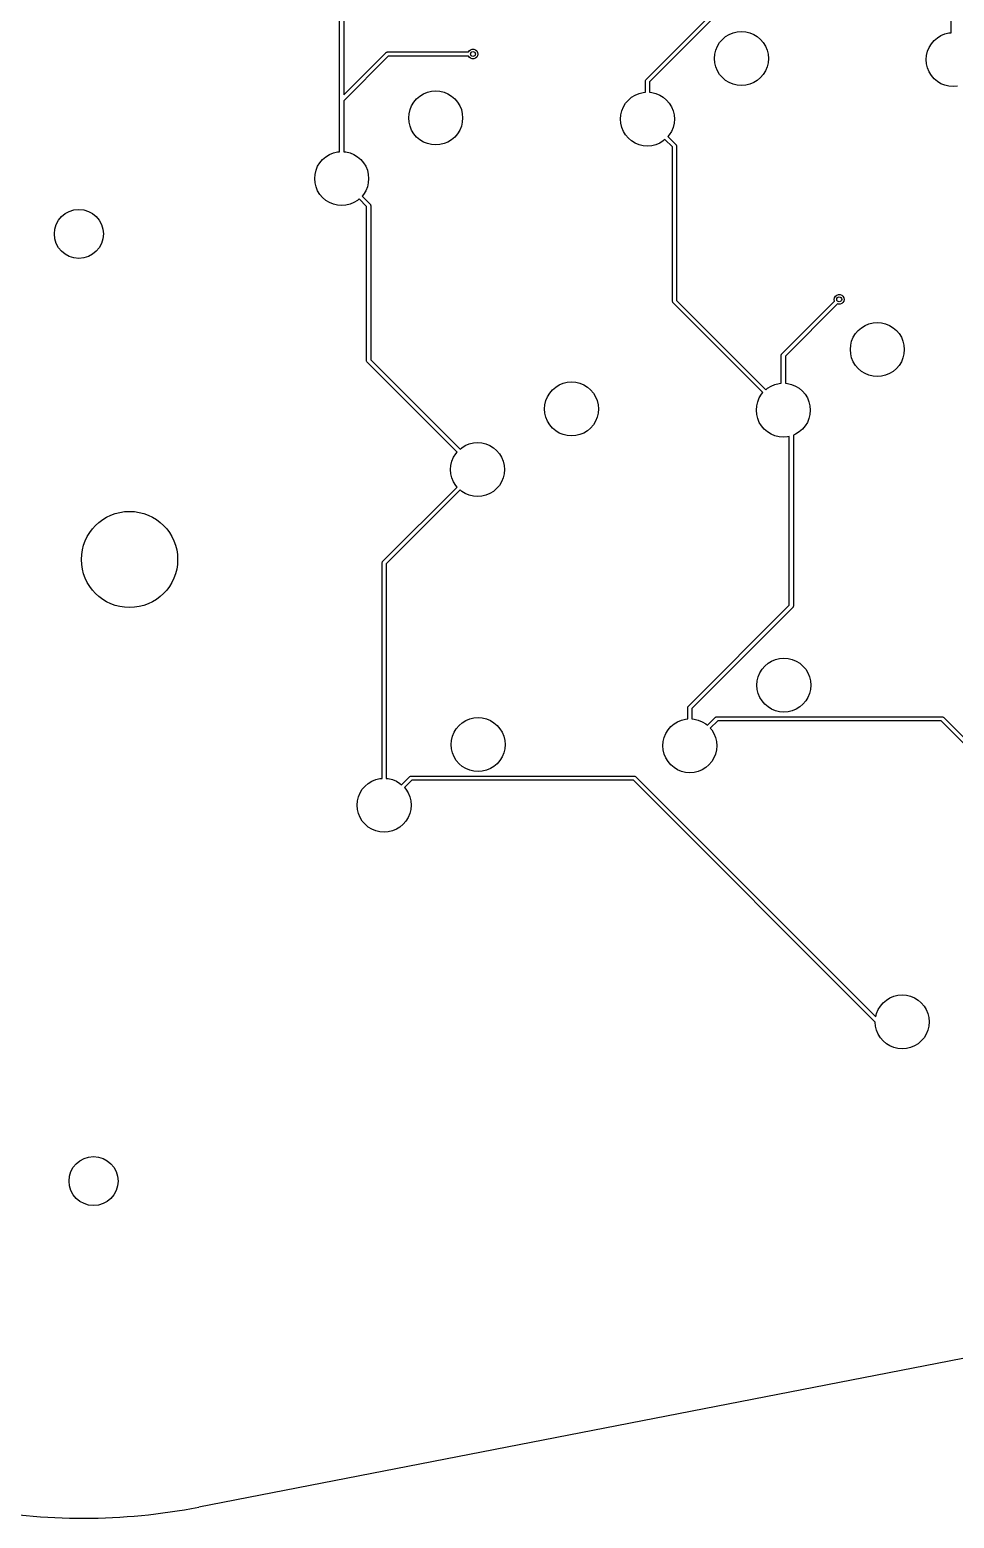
# Model space of a CAD drawing. Extents: x 101 to 518, y -308 to -134.
# Drawn here: x 255.1 to 311.6, y -308 to -217 of the extents above; entities that cross this region are included whole.
import ezdxf

# ---------------------------------------------------------------- set-up
doc = ezdxf.new("R2010")
doc.units = 0
doc.layers.add('BLACK', color=7, linetype='CONTINUOUS')

msp = doc.modelspace()

# ---------------------------------------------------------------- linework, layer by layer
at = {"layer": 'BLACK', "linetype": 'CONTINUOUS'}
for p, q in [((311.456467, -217.199589), (311.456467, -204.037385)), ((274.056471, -221.296311), (274.056471, -211.513091)), ((274.306471, -211.564867), (274.306471, -220.994535)), ((292.793081, -220.052823), (298.959544, -213.88636)), ((299.172932, -214.026524), (293.006469, -220.192987)), ((297.46342, -217.602967), (297.6603, -217.434815)), ((297.6603, -217.434815), (297.881062, -217.299532)), ((297.881062, -217.299532), (298.120268, -217.20045)), ((298.120268, -217.20045), (298.372029, -217.140007)), ((298.372029, -217.140007), (298.630146, -217.119693)), ((298.630146, -217.119693), (298.888263, -217.140007)), ((298.888263, -217.140007), (299.140024, -217.20045)), ((299.140024, -217.20045), (299.37923, -217.299532)), ((299.37923, -217.299532), (299.599992, -217.434815)), ((299.599992, -217.434815), (299.796872, -217.602967)), ((310.611621, -217.504874), (310.832383, -217.369591)), ((310.832383, -217.369591), (311.071589, -217.270509)), ((311.071589, -217.270509), (311.32335, -217.210066)), ((311.32335, -217.210066), (311.456467, -217.199589)), ((276.912025, -218.392377), (276.943886, -218.379179)), ((276.943886, -218.379179), (276.957084, -218.373713)), ((276.957084, -218.373713), (276.957085, -218.373713)), ((276.957085, -218.373713), (276.981471, -218.371311)), ((276.981471, -218.371311), (281.940761, -218.371311)), ((281.940761, -218.371311), (281.979927, -218.303475)), ((281.979927, -218.303475), (282.05974, -218.236503)), ((282.05974, -218.236503), (282.157646, -218.200869)), ((282.157646, -218.200869), (282.261834, -218.200869)), ((282.261834, -218.200869), (282.35974, -218.236503)), ((282.35974, -218.236503), (282.439553, -218.303475)), ((282.439553, -218.303475), (282.491648, -218.393705)), ((297.00046, -218.511576), (297.060903, -218.259815)), ((297.060903, -218.259815), (297.159985, -218.020609)), ((297.159985, -218.020609), (297.295268, -217.799847)), ((297.295268, -217.799847), (297.46342, -217.602967)), ((299.796872, -217.602967), (299.965024, -217.799847)), ((299.965024, -217.799847), (300.100307, -218.020609)), ((300.100307, -218.020609), (300.199389, -218.259815)), ((300.199389, -218.259815), (300.259832, -218.511576)), ((309.951781, -218.581635), (310.012224, -218.329874)), ((310.012224, -218.329874), (310.111306, -218.090668)), ((310.111306, -218.090668), (310.246589, -217.869906)), ((310.246589, -217.869906), (310.414741, -217.673026)), ((310.414741, -217.673026), (310.611621, -217.504874)), ((274.306471, -220.994535), (276.893083, -218.407923)), ((277.033247, -218.621311), (274.306471, -221.348087)), ((276.893083, -218.407923), (276.912019, -218.392382)), ((276.912019, -218.392382), (276.912025, -218.392377)), ((281.940761, -218.621311), (277.033247, -218.621311)), ((281.979927, -218.689147), (281.940761, -218.621311)), ((282.05974, -218.756119), (281.979927, -218.689147)), ((282.157646, -218.791753), (282.05974, -218.756119)), ((282.261834, -218.791753), (282.157646, -218.791753)), ((282.35974, -218.756119), (282.261834, -218.791753)), ((282.439553, -218.689147), (282.35974, -218.756119)), ((282.491648, -218.598917), (282.439553, -218.689147)), ((282.491648, -218.393705), (282.50974, -218.496311)), ((282.50974, -218.496311), (282.491648, -218.598917)), ((296.980146, -218.769693), (297.00046, -218.511576)), ((297.00046, -219.02781), (296.980146, -218.769693)), ((297.060903, -219.279571), (297.00046, -219.02781)), ((297.159985, -219.518777), (297.060903, -219.279571)), ((300.199389, -219.279571), (300.100307, -219.518777)), ((300.259832, -219.02781), (300.199389, -219.279571)), ((300.259832, -218.511576), (300.280146, -218.769693)), ((300.280146, -218.769693), (300.259832, -219.02781)), ((309.931467, -218.839752), (309.951781, -218.581635)), ((309.951781, -219.097869), (309.931467, -218.839752)), ((310.012224, -219.34963), (309.951781, -219.097869)), ((292.756469, -220.141211), (292.758871, -220.116825)), ((292.756469, -220.8345), (292.756469, -220.141211)), ((292.758871, -220.116825), (292.777535, -220.071765)), ((292.777535, -220.071765), (292.77754, -220.071759)), ((292.77754, -220.071759), (292.793081, -220.052823)), ((293.006469, -220.192987), (293.006469, -220.8345)), ((297.295268, -219.739539), (297.159985, -219.518777)), ((297.46342, -219.936419), (297.295268, -219.739539)), ((297.6603, -220.104571), (297.46342, -219.936419)), ((297.881062, -220.239854), (297.6603, -220.104571)), ((299.599992, -220.104571), (299.37923, -220.239854)), ((299.796872, -219.936419), (299.599992, -220.104571)), ((299.965024, -219.739539), (299.796872, -219.936419)), ((300.100307, -219.518777), (299.965024, -219.739539)), ((310.111306, -219.588836), (310.012224, -219.34963)), ((310.246589, -219.809598), (310.111306, -219.588836)), ((310.414741, -220.006478), (310.246589, -219.809598)), ((310.611621, -220.17463), (310.414741, -220.006478)), ((310.832383, -220.309913), (310.611621, -220.17463)), ((278.763422, -221.237879), (278.960302, -221.069727)), ((278.960302, -221.069727), (279.181064, -220.934444)), ((279.181064, -220.934444), (279.42027, -220.835362)), ((279.42027, -220.835362), (279.672031, -220.774919)), ((279.672031, -220.774919), (279.930148, -220.754605)), ((279.930148, -220.754605), (280.188265, -220.774919)), ((280.188265, -220.774919), (280.440026, -220.835362)), ((280.440026, -220.835362), (280.679232, -220.934444)), ((280.679232, -220.934444), (280.899994, -221.069727)), ((280.899994, -221.069727), (281.096874, -221.237879)), ((291.911623, -221.139785), (292.132385, -221.004502)), ((292.132385, -221.004502), (292.371591, -220.90542)), ((292.371591, -220.90542), (292.623352, -220.844977)), ((292.623352, -220.844977), (292.756469, -220.8345)), ((293.006469, -220.8345), (293.139586, -220.844977)), ((293.139586, -220.844977), (293.391347, -220.90542)), ((293.391347, -220.90542), (293.630553, -221.004502)), ((293.630553, -221.004502), (293.851315, -221.139785)), ((298.120268, -220.338936), (297.881062, -220.239854)), ((298.372029, -220.399379), (298.120268, -220.338936)), ((298.630146, -220.419693), (298.372029, -220.399379)), ((298.888263, -220.399379), (298.630146, -220.419693)), ((299.140024, -220.338936), (298.888263, -220.399379)), ((299.37923, -220.239854), (299.140024, -220.338936)), ((311.071589, -220.408995), (310.832383, -220.309913)), ((311.32335, -220.469438), (311.071589, -220.408995)), ((311.581467, -220.489752), (311.32335, -220.469438)), ((311.839584, -220.469438), (311.581467, -220.489752)), ((274.056471, -224.469412), (274.056471, -221.296311)), ((274.306471, -221.348087), (274.306471, -224.469412)), ((278.300462, -222.146488), (278.360905, -221.894727)), ((278.360905, -221.894727), (278.459987, -221.655521)), ((278.459987, -221.655521), (278.59527, -221.434759)), ((278.59527, -221.434759), (278.763422, -221.237879)), ((281.096874, -221.237879), (281.265026, -221.434759)), ((281.265026, -221.434759), (281.400309, -221.655521)), ((281.400309, -221.655521), (281.499391, -221.894727)), ((281.499391, -221.894727), (281.559834, -222.146488)), ((291.251783, -222.216546), (291.312226, -221.964785)), ((291.312226, -221.964785), (291.411308, -221.725579)), ((291.411308, -221.725579), (291.546591, -221.504817)), ((291.546591, -221.504817), (291.714743, -221.307937)), ((291.714743, -221.307937), (291.911623, -221.139785)), ((293.851315, -221.139785), (294.048195, -221.307937)), ((294.048195, -221.307937), (294.216347, -221.504817)), ((294.216347, -221.504817), (294.35163, -221.725579)), ((294.35163, -221.725579), (294.450712, -221.964785)), ((294.450712, -221.964785), (294.511155, -222.216546)), ((278.280148, -222.404605), (278.300462, -222.146488)), ((278.300462, -222.662722), (278.280148, -222.404605)), ((278.360905, -222.914483), (278.300462, -222.662722)), ((278.459987, -223.153689), (278.360905, -222.914483)), ((281.499391, -222.914483), (281.400309, -223.153689)), ((281.559834, -222.662722), (281.499391, -222.914483)), ((281.559834, -222.146488), (281.580148, -222.404605)), ((281.580148, -222.404605), (281.559834, -222.662722)), ((291.231469, -222.474663), (291.251783, -222.216546)), ((291.251783, -222.73278), (291.231469, -222.474663)), ((291.312226, -222.984541), (291.251783, -222.73278)), ((294.511155, -222.73278), (294.450712, -222.984541)), ((294.511155, -222.216546), (294.531469, -222.474663)), ((294.531469, -222.474663), (294.511155, -222.73278)), ((278.59527, -223.374451), (278.459987, -223.153689)), ((278.763422, -223.571331), (278.59527, -223.374451)), ((278.960302, -223.739483), (278.763422, -223.571331)), ((279.181064, -223.874766), (278.960302, -223.739483)), ((280.899994, -223.739483), (280.679232, -223.874766)), ((281.096874, -223.571331), (280.899994, -223.739483)), ((281.265026, -223.374451), (281.096874, -223.571331)), ((281.400309, -223.153689), (281.265026, -223.374451)), ((291.411308, -223.223747), (291.312226, -222.984541)), ((291.546591, -223.444509), (291.411308, -223.223747)), ((291.714743, -223.641389), (291.546591, -223.444509)), ((291.911623, -223.809541), (291.714743, -223.641389)), ((292.132385, -223.944824), (291.911623, -223.809541)), ((293.851315, -223.809541), (293.630553, -223.944824)), ((293.95285, -223.722821), (293.851315, -223.809541)), ((294.406469, -224.176439), (293.95285, -223.722821)), ((294.216347, -223.444509), (294.129627, -223.546044)), ((294.129627, -223.546044), (294.619857, -224.036274)), ((294.35163, -223.223747), (294.216347, -223.444509)), ((294.450712, -222.984541), (294.35163, -223.223747)), ((273.211625, -224.774697), (273.432387, -224.639414)), ((273.432387, -224.639414), (273.671593, -224.540332)), ((273.671593, -224.540332), (273.923354, -224.479889)), ((273.923354, -224.479889), (274.056471, -224.469412)), ((274.306471, -224.469412), (274.439588, -224.479889)), ((274.439588, -224.479889), (274.691349, -224.540332)), ((274.691349, -224.540332), (274.930555, -224.639414)), ((274.930555, -224.639414), (275.151317, -224.774697)), ((279.42027, -223.973848), (279.181064, -223.874766)), ((279.672031, -224.034291), (279.42027, -223.973848)), ((279.930148, -224.054605), (279.672031, -224.034291)), ((280.188265, -224.034291), (279.930148, -224.054605)), ((280.440026, -223.973848), (280.188265, -224.034291)), ((280.679232, -223.874766), (280.440026, -223.973848)), ((292.371591, -224.043906), (292.132385, -223.944824)), ((292.623352, -224.104349), (292.371591, -224.043906)), ((292.881469, -224.124663), (292.623352, -224.104349)), ((293.139586, -224.104349), (292.881469, -224.124663)), ((293.391347, -224.043906), (293.139586, -224.104349)), ((293.630553, -223.944824), (293.391347, -224.043906)), ((294.406469, -233.606022), (294.406469, -224.176439)), ((294.619857, -224.036274), (294.635402, -224.055216)), ((294.635402, -224.055216), (294.635403, -224.055217)), ((294.635403, -224.055217), (294.644131, -224.076288)), ((294.644131, -224.076288), (294.652424, -224.096311)), ((294.652424, -224.096311), (294.654067, -224.100277)), ((294.654067, -224.100277), (294.656469, -224.124663)), ((294.656469, -224.124663), (294.656469, -233.554245)), ((272.551785, -225.851458), (272.612228, -225.599697)), ((272.612228, -225.599697), (272.71131, -225.360491)), ((272.71131, -225.360491), (272.846593, -225.139729)), ((272.846593, -225.139729), (273.014745, -224.942849)), ((273.014745, -224.942849), (273.211625, -224.774697)), ((275.151317, -224.774697), (275.348197, -224.942849)), ((275.348197, -224.942849), (275.516349, -225.139729)), ((275.516349, -225.139729), (275.651632, -225.360491)), ((275.651632, -225.360491), (275.750714, -225.599697)), ((275.750714, -225.599697), (275.811157, -225.851458)), ((272.531471, -226.109575), (272.551785, -225.851458)), ((272.551785, -226.367692), (272.531471, -226.109575)), ((272.612228, -226.619453), (272.551785, -226.367692)), ((275.811157, -226.367692), (275.750714, -226.619453)), ((275.811157, -225.851458), (275.831471, -226.109575)), ((275.831471, -226.109575), (275.811157, -226.367692)), ((272.71131, -226.858659), (272.612228, -226.619453)), ((272.846593, -227.079421), (272.71131, -226.858659)), ((273.014745, -227.276301), (272.846593, -227.079421)), ((273.211625, -227.444453), (273.014745, -227.276301)), ((273.432387, -227.579736), (273.211625, -227.444453)), ((275.151317, -227.444453), (274.930555, -227.579736)), ((275.252852, -227.357733), (275.151317, -227.444453)), ((275.706471, -227.811351), (275.252852, -227.357733)), ((275.516349, -227.079421), (275.429629, -227.180956)), ((275.429629, -227.180956), (275.919859, -227.671186)), ((275.651632, -226.858659), (275.516349, -227.079421)), ((275.750714, -226.619453), (275.651632, -226.858659)), ((273.671593, -227.678818), (273.432387, -227.579736)), ((273.923354, -227.739261), (273.671593, -227.678818)), ((274.181471, -227.759575), (273.923354, -227.739261)), ((274.439588, -227.739261), (274.181471, -227.759575)), ((274.691349, -227.678818), (274.439588, -227.739261)), ((274.930555, -227.579736), (274.691349, -227.678818)), ((275.706471, -237.240934), (275.706471, -227.811351)), ((275.919859, -227.671186), (275.935404, -227.690128)), ((275.935404, -227.690128), (275.935405, -227.690129)), ((275.935405, -227.690129), (275.940207, -227.701723)), ((275.940207, -227.701723), (275.952546, -227.731513)), ((275.952546, -227.731513), (275.954069, -227.735189)), ((275.954069, -227.735189), (275.956471, -227.759575)), ((275.956471, -227.759575), (275.956471, -237.189157)), ((294.408871, -233.630408), (294.406469, -233.606022)), ((294.427535, -233.675468), (294.408871, -233.630408)), ((294.42754, -233.675473), (294.427535, -233.675468)), ((294.443081, -233.69441), (294.42754, -233.675473)), ((299.943221, -239.194551), (294.443081, -233.69441)), ((294.656469, -233.554245), (300.119998, -239.017774)), ((301.102992, -236.826283), (304.328756, -233.600518)), ((304.508838, -233.773988), (301.31638, -236.966447)), ((304.30974, -233.496311), (304.327832, -233.393705)), ((304.327832, -233.598917), (304.30974, -233.496311)), ((304.327832, -233.393705), (304.379927, -233.303475)), ((304.328756, -233.600518), (304.327832, -233.598917)), ((304.379927, -233.303475), (304.45974, -233.236503)), ((304.45974, -233.236503), (304.557646, -233.200869)), ((304.557646, -233.791753), (304.508838, -233.773988)), ((304.557646, -233.200869), (304.661834, -233.200869)), ((304.661834, -233.791753), (304.557646, -233.791753)), ((304.661834, -233.200869), (304.75974, -233.236503)), ((304.75974, -233.756119), (304.661834, -233.791753)), ((304.75974, -233.236503), (304.839553, -233.303475)), ((304.839553, -233.689147), (304.75974, -233.756119)), ((304.839553, -233.303475), (304.891648, -233.393705)), ((304.891648, -233.598917), (304.839553, -233.689147)), ((304.891648, -233.393705), (304.90974, -233.496311)), ((304.90974, -233.496311), (304.891648, -233.598917)), ((305.469896, -235.811879), (305.605179, -235.591117)), ((305.605179, -235.591117), (305.773331, -235.394237)), ((305.773331, -235.394237), (305.970211, -235.226085)), ((305.970211, -235.226085), (306.190973, -235.090802)), ((306.190973, -235.090802), (306.430179, -234.99172)), ((306.430179, -234.99172), (306.68194, -234.931277)), ((306.68194, -234.931277), (306.940057, -234.910963)), ((306.940057, -234.910963), (307.198174, -234.931277)), ((307.198174, -234.931277), (307.449935, -234.99172)), ((307.449935, -234.99172), (307.689141, -235.090802)), ((307.689141, -235.090802), (307.909903, -235.226085)), ((307.909903, -235.226085), (308.106783, -235.394237)), ((308.106783, -235.394237), (308.274935, -235.591117)), ((308.274935, -235.591117), (308.410218, -235.811879)), ((305.290057, -236.560963), (305.310371, -236.302846)), ((305.310371, -236.81908), (305.290057, -236.560963)), ((305.310371, -236.302846), (305.370814, -236.051085)), ((305.370814, -236.051085), (305.469896, -235.811879)), ((308.410218, -235.811879), (308.5093, -236.051085)), ((308.5093, -236.051085), (308.569743, -236.302846)), ((308.569743, -236.302846), (308.590057, -236.560963)), ((308.590057, -236.560963), (308.569743, -236.81908)), ((275.708873, -237.26532), (275.706471, -237.240934)), ((275.727537, -237.31038), (275.708873, -237.26532)), ((275.727542, -237.310385), (275.727537, -237.31038)), ((275.743083, -237.329322), (275.727542, -237.310385)), ((281.243223, -242.829463), (275.743083, -237.329322)), ((275.956471, -237.189157), (281.42, -242.652686)), ((301.06638, -236.914671), (301.068782, -236.890285)), ((301.06638, -238.62577), (301.06638, -236.914671)), ((301.068782, -236.890285), (301.069257, -236.889139)), ((301.069257, -236.889139), (301.074248, -236.877086)), ((301.074248, -236.877086), (301.087446, -236.845225)), ((301.087446, -236.845225), (301.087451, -236.845219)), ((301.087451, -236.845219), (301.102992, -236.826283)), ((301.31638, -236.966447), (301.31638, -238.62577)), ((305.370814, -237.070841), (305.310371, -236.81908)), ((305.469896, -237.310047), (305.370814, -237.070841)), ((305.605179, -237.530809), (305.469896, -237.310047)), ((308.410218, -237.310047), (308.274935, -237.530809)), ((308.5093, -237.070841), (308.410218, -237.310047)), ((308.569743, -236.81908), (308.5093, -237.070841)), ((305.773331, -237.727689), (305.605179, -237.530809)), ((305.970211, -237.895841), (305.773331, -237.727689)), ((306.190973, -238.031124), (305.970211, -237.895841)), ((306.430179, -238.130206), (306.190973, -238.031124)), ((306.68194, -238.190649), (306.430179, -238.130206)), ((306.940057, -238.210963), (306.68194, -238.190649)), ((307.198174, -238.190649), (306.940057, -238.210963)), ((307.449935, -238.130206), (307.198174, -238.190649)), ((307.689141, -238.031124), (307.449935, -238.130206)), ((307.909903, -237.895841), (307.689141, -238.031124)), ((308.106783, -237.727689), (307.909903, -237.895841)), ((308.274935, -237.530809), (308.106783, -237.727689)), ((286.769898, -239.446791), (286.905181, -239.226029)), ((286.905181, -239.226029), (287.073333, -239.029149)), ((287.073333, -239.029149), (287.270213, -238.860997)), ((287.270213, -238.860997), (287.490975, -238.725714)), ((287.490975, -238.725714), (287.730181, -238.626632)), ((287.730181, -238.626632), (287.981942, -238.566189)), ((287.981942, -238.566189), (288.240059, -238.545875)), ((288.240059, -238.545875), (288.498176, -238.566189)), ((288.498176, -238.566189), (288.749937, -238.626632)), ((288.749937, -238.626632), (288.989143, -238.725714)), ((288.989143, -238.725714), (289.209905, -238.860997)), ((289.209905, -238.860997), (289.406785, -239.029149)), ((289.406785, -239.029149), (289.574937, -239.226029)), ((289.574937, -239.226029), (289.71022, -239.446791)), ((299.721219, -239.516849), (299.856502, -239.296087)), ((299.856502, -239.296087), (299.943221, -239.194551)), ((300.119998, -239.017774), (300.221534, -238.931055)), ((300.221534, -238.931055), (300.442296, -238.795772)), ((300.442296, -238.795772), (300.681502, -238.69669)), ((300.681502, -238.69669), (300.933263, -238.636247)), ((300.933263, -238.636247), (301.06638, -238.62577)), ((301.31638, -238.62577), (301.449497, -238.636247)), ((301.449497, -238.636247), (301.701258, -238.69669)), ((301.701258, -238.69669), (301.940464, -238.795772)), ((301.940464, -238.795772), (302.161226, -238.931055)), ((302.161226, -238.931055), (302.358106, -239.099207)), ((302.358106, -239.099207), (302.526258, -239.296087)), ((302.526258, -239.296087), (302.661541, -239.516849)), ((286.590059, -240.195875), (286.610373, -239.937758)), ((286.610373, -240.453992), (286.590059, -240.195875)), ((286.610373, -239.937758), (286.670816, -239.685997)), ((286.670816, -239.685997), (286.769898, -239.446791)), ((289.71022, -239.446791), (289.809302, -239.685997)), ((289.809302, -239.685997), (289.869745, -239.937758)), ((289.869745, -239.937758), (289.890059, -240.195875)), ((289.890059, -240.195875), (289.869745, -240.453992)), ((299.54138, -240.265933), (299.561694, -240.007816)), ((299.561694, -240.007816), (299.622137, -239.756055)), ((299.622137, -239.756055), (299.721219, -239.516849)), ((302.661541, -239.516849), (302.760623, -239.756055)), ((302.760623, -239.756055), (302.821066, -240.007816)), ((302.821066, -240.007816), (302.84138, -240.265933)), ((286.670816, -240.705753), (286.610373, -240.453992)), ((286.769898, -240.944959), (286.670816, -240.705753)), ((286.905181, -241.165721), (286.769898, -240.944959)), ((289.71022, -240.944959), (289.574937, -241.165721)), ((289.809302, -240.705753), (289.71022, -240.944959)), ((289.869745, -240.453992), (289.809302, -240.705753)), ((299.561694, -240.52405), (299.54138, -240.265933)), ((299.622137, -240.775811), (299.561694, -240.52405)), ((299.721219, -241.015017), (299.622137, -240.775811)), ((299.856502, -241.235779), (299.721219, -241.015017)), ((302.661541, -241.015017), (302.526258, -241.235779)), ((302.760623, -240.775811), (302.661541, -241.015017)), ((302.821066, -240.52405), (302.760623, -240.775811)), ((302.84138, -240.265933), (302.821066, -240.52405)), ((287.073333, -241.362601), (286.905181, -241.165721)), ((287.270213, -241.530753), (287.073333, -241.362601)), ((287.490975, -241.666036), (287.270213, -241.530753)), ((287.730181, -241.765118), (287.490975, -241.666036)), ((287.981942, -241.825561), (287.730181, -241.765118)), ((288.240059, -241.845875), (287.981942, -241.825561)), ((288.498176, -241.825561), (288.240059, -241.845875)), ((288.749937, -241.765118), (288.498176, -241.825561)), ((288.989143, -241.666036), (288.749937, -241.765118)), ((289.209905, -241.530753), (288.989143, -241.666036)), ((289.406785, -241.362601), (289.209905, -241.530753)), ((289.574937, -241.165721), (289.406785, -241.362601)), ((300.024654, -241.432659), (299.856502, -241.235779)), ((300.221534, -241.600811), (300.024654, -241.432659)), ((300.442296, -241.736094), (300.221534, -241.600811)), ((300.681502, -241.835176), (300.442296, -241.736094)), ((300.933263, -241.895619), (300.681502, -241.835176)), ((301.19138, -241.915933), (300.933263, -241.895619)), ((301.449497, -241.895619), (301.19138, -241.915933)), ((301.554368, -241.870441), (301.449497, -241.895619)), ((301.554368, -252.195083), (301.554368, -241.870441)), ((301.940464, -241.736094), (301.804368, -241.792466)), ((301.804368, -241.792466), (301.804368, -252.246859)), ((302.161226, -241.600811), (301.940464, -241.736094)), ((302.358106, -241.432659), (302.161226, -241.600811)), ((302.526258, -241.235779), (302.358106, -241.432659)), ((281.021221, -243.151761), (281.156504, -242.930999)), ((281.156504, -242.930999), (281.243223, -242.829463)), ((281.42, -242.652686), (281.521536, -242.565967)), ((281.521536, -242.565967), (281.742298, -242.430684)), ((281.742298, -242.430684), (281.981504, -242.331602)), ((281.981504, -242.331602), (282.233265, -242.271159)), ((282.233265, -242.271159), (282.491382, -242.250845)), ((282.491382, -242.250845), (282.749499, -242.271159)), ((282.749499, -242.271159), (283.00126, -242.331602)), ((283.00126, -242.331602), (283.240466, -242.430684)), ((283.240466, -242.430684), (283.461228, -242.565967)), ((283.461228, -242.565967), (283.658108, -242.734119)), ((283.658108, -242.734119), (283.82626, -242.930999)), ((283.82626, -242.930999), (283.961543, -243.151761)), ((280.841382, -243.900845), (280.861696, -243.642728)), ((280.861696, -243.642728), (280.922139, -243.390967)), ((280.922139, -243.390967), (281.021221, -243.151761)), ((283.961543, -243.151761), (284.060625, -243.390967)), ((284.060625, -243.390967), (284.121068, -243.642728)), ((284.121068, -243.642728), (284.141382, -243.900845)), ((280.861696, -244.158962), (280.841382, -243.900845)), ((280.922139, -244.410723), (280.861696, -244.158962)), ((281.021221, -244.649929), (280.922139, -244.410723)), ((281.156504, -244.870691), (281.021221, -244.649929)), ((283.961543, -244.649929), (283.82626, -244.870691)), ((284.060625, -244.410723), (283.961543, -244.649929)), ((284.121068, -244.158962), (284.060625, -244.410723)), ((284.141382, -243.900845), (284.121068, -244.158962)), ((276.687906, -249.527545), (281.243224, -244.972226)), ((281.42, -245.149002), (276.901294, -249.667709)), ((281.243224, -244.972226), (281.156504, -244.870691)), ((281.521536, -245.235723), (281.42, -245.149002)), ((281.742298, -245.371006), (281.521536, -245.235723)), ((281.981504, -245.470088), (281.742298, -245.371006)), ((282.233265, -245.530531), (281.981504, -245.470088)), ((282.491382, -245.550845), (282.233265, -245.530531)), ((282.749499, -245.530531), (282.491382, -245.550845)), ((283.00126, -245.470088), (282.749499, -245.530531)), ((283.240466, -245.371006), (283.00126, -245.470088)), ((283.461228, -245.235723), (283.240466, -245.371006)), ((283.658108, -245.067571), (283.461228, -245.235723)), ((283.82626, -244.870691), (283.658108, -245.067571)), ((276.651294, -249.615933), (276.653696, -249.591547)), ((276.651294, -262.778135), (276.651294, -249.615933)), ((276.653696, -249.591547), (276.67236, -249.546487)), ((276.67236, -249.546487), (276.672365, -249.546481)), ((276.672365, -249.546481), (276.687906, -249.527545)), ((276.901294, -249.667709), (276.901294, -262.778135)), ((295.387904, -258.361547), (301.554368, -252.195083)), ((301.767756, -252.335247), (295.601292, -258.501711)), ((301.783301, -252.316306), (301.767756, -252.335247)), ((301.783302, -252.316305), (301.783301, -252.316306)), ((301.801966, -252.271245), (301.783302, -252.316305)), ((301.804368, -252.246859), (301.801966, -252.271245)), ((300.255123, -255.743539), (300.475885, -255.608256)), ((300.475885, -255.608256), (300.715091, -255.509174)), ((300.715091, -255.509174), (300.966852, -255.448731)), ((300.966852, -255.448731), (301.224969, -255.428417)), ((301.224969, -255.428417), (301.483086, -255.448731)), ((301.483086, -255.448731), (301.734847, -255.509174)), ((301.734847, -255.509174), (301.974053, -255.608256)), ((301.974053, -255.608256), (302.194815, -255.743539)), ((299.595283, -256.8203), (299.655726, -256.568539)), ((299.655726, -256.568539), (299.754808, -256.329333)), ((299.754808, -256.329333), (299.890091, -256.108571)), ((299.890091, -256.108571), (300.058243, -255.911691)), ((300.058243, -255.911691), (300.255123, -255.743539)), ((302.194815, -255.743539), (302.391695, -255.911691)), ((302.391695, -255.911691), (302.559847, -256.108571)), ((302.559847, -256.108571), (302.69513, -256.329333)), ((302.69513, -256.329333), (302.794212, -256.568539)), ((302.794212, -256.568539), (302.854655, -256.8203)), ((299.574969, -257.078417), (299.595283, -256.8203)), ((299.595283, -257.336534), (299.574969, -257.078417)), ((299.655726, -257.588295), (299.595283, -257.336534)), ((302.854655, -257.336534), (302.794212, -257.588295)), ((302.854655, -256.8203), (302.874969, -257.078417)), ((302.874969, -257.078417), (302.854655, -257.336534)), ((295.351292, -258.449935), (295.353694, -258.425549)), ((295.353694, -258.425549), (295.355705, -258.420695)), ((295.355705, -258.420695), (295.35916, -258.41235)), ((295.35916, -258.41235), (295.372358, -258.380489)), ((295.372358, -258.380489), (295.372363, -258.380483)), ((295.372363, -258.380483), (295.387904, -258.361547)), ((299.754808, -257.827501), (299.655726, -257.588295)), ((299.890091, -258.048263), (299.754808, -257.827501)), ((300.058243, -258.245143), (299.890091, -258.048263)), ((300.255123, -258.413295), (300.058243, -258.245143)), ((300.475885, -258.548578), (300.255123, -258.413295)), ((302.194815, -258.413295), (301.974053, -258.548578)), ((302.391695, -258.245143), (302.194815, -258.413295)), ((302.559847, -258.048263), (302.391695, -258.245143)), ((302.69513, -257.827501), (302.559847, -258.048263)), ((302.794212, -257.588295), (302.69513, -257.827501)), ((281.555125, -259.37845), (281.775887, -259.243167)), ((281.775887, -259.243167), (282.015093, -259.144085)), ((282.015093, -259.144085), (282.266854, -259.083642)), ((282.266854, -259.083642), (282.524971, -259.063328)), ((282.524971, -259.063328), (282.783088, -259.083642)), ((282.783088, -259.083642), (283.034849, -259.144085)), ((283.034849, -259.144085), (283.274055, -259.243167)), ((283.274055, -259.243167), (283.494817, -259.37845)), ((294.506446, -259.448509), (294.727208, -259.313226)), ((294.727208, -259.313226), (294.966414, -259.214144)), ((294.966414, -259.214144), (295.218175, -259.153701)), ((295.218175, -259.153701), (295.351292, -259.143224)), ((295.351292, -259.143224), (295.351292, -258.449935)), ((295.601292, -258.501711), (295.601292, -259.143224)), ((295.601292, -259.143224), (295.734409, -259.153701)), ((295.734409, -259.153701), (295.98617, -259.214144)), ((295.98617, -259.214144), (296.225376, -259.313226)), ((296.225376, -259.313226), (296.446138, -259.448509)), ((296.547673, -259.535228), (297.037903, -259.044999)), ((297.178069, -259.258387), (296.72445, -259.712005)), ((297.037903, -259.044999), (297.056845, -259.029454)), ((297.056845, -259.029454), (297.056846, -259.029453)), ((297.056846, -259.029453), (297.083241, -259.01852)), ((297.083241, -259.01852), (297.101905, -259.010789)), ((297.101905, -259.010789), (297.101906, -259.010789)), ((297.101906, -259.010789), (297.126292, -259.008387)), ((297.126292, -259.008387), (310.895762, -259.008387)), ((310.843986, -259.258387), (297.178069, -259.258387)), ((300.715091, -258.64766), (300.475885, -258.548578)), ((300.966852, -258.708103), (300.715091, -258.64766)), ((301.224969, -258.728417), (300.966852, -258.708103)), ((301.483086, -258.708103), (301.224969, -258.728417)), ((301.734847, -258.64766), (301.483086, -258.708103)), ((301.974053, -258.548578), (301.734847, -258.64766)), ((321.770298, -270.184699), (310.843986, -259.258387)), ((310.895762, -259.008387), (310.920148, -259.010789)), ((310.920148, -259.010789), (310.920149, -259.010789)), ((310.920149, -259.010789), (310.933346, -259.016255)), ((310.933346, -259.016255), (310.965208, -259.029453)), ((310.965208, -259.029453), (310.965213, -259.029458)), ((310.965213, -259.029458), (310.98415, -259.044999)), ((310.98415, -259.044999), (321.910462, -269.971311)), ((280.895285, -260.455211), (280.955728, -260.20345)), ((280.955728, -260.20345), (281.05481, -259.964244)), ((281.05481, -259.964244), (281.190093, -259.743482)), ((281.190093, -259.743482), (281.358245, -259.546602)), ((281.358245, -259.546602), (281.555125, -259.37845)), ((283.494817, -259.37845), (283.691697, -259.546602)), ((283.691697, -259.546602), (283.859849, -259.743482)), ((283.859849, -259.743482), (283.995132, -259.964244)), ((283.995132, -259.964244), (284.094214, -260.20345)), ((284.094214, -260.20345), (284.154657, -260.455211)), ((293.907049, -260.273509), (294.006131, -260.034303)), ((294.006131, -260.034303), (294.141414, -259.813541)), ((294.141414, -259.813541), (294.309566, -259.616661)), ((294.309566, -259.616661), (294.506446, -259.448509)), ((296.446138, -259.448509), (296.547673, -259.535228)), ((296.72445, -259.712005), (296.81117, -259.813541)), ((296.81117, -259.813541), (296.946453, -260.034303)), ((296.946453, -260.034303), (297.045535, -260.273509)), ((280.874971, -260.713328), (280.895285, -260.455211)), ((280.895285, -260.971445), (280.874971, -260.713328)), ((280.955728, -261.223206), (280.895285, -260.971445)), ((284.154657, -260.971445), (284.094214, -261.223206)), ((284.154657, -260.455211), (284.174971, -260.713328)), ((284.174971, -260.713328), (284.154657, -260.971445)), ((293.826292, -260.783387), (293.846606, -260.52527)), ((293.846606, -261.041504), (293.826292, -260.783387)), ((293.846606, -260.52527), (293.907049, -260.273509)), ((293.907049, -261.293265), (293.846606, -261.041504)), ((297.045535, -260.273509), (297.105978, -260.52527)), ((297.105978, -261.041504), (297.045535, -261.293265)), ((297.105978, -260.52527), (297.126292, -260.783387)), ((297.126292, -260.783387), (297.105978, -261.041504)), ((281.05481, -261.462412), (280.955728, -261.223206)), ((281.190093, -261.683174), (281.05481, -261.462412)), ((281.358245, -261.880054), (281.190093, -261.683174)), ((281.555125, -262.048206), (281.358245, -261.880054)), ((281.775887, -262.183489), (281.555125, -262.048206)), ((283.494817, -262.048206), (283.274055, -262.183489)), ((283.691697, -261.880054), (283.494817, -262.048206)), ((283.859849, -261.683174), (283.691697, -261.880054)), ((283.995132, -261.462412), (283.859849, -261.683174)), ((284.094214, -261.223206), (283.995132, -261.462412)), ((294.006131, -261.532471), (293.907049, -261.293265)), ((294.141414, -261.753233), (294.006131, -261.532471)), ((294.309566, -261.950113), (294.141414, -261.753233)), ((294.506446, -262.118265), (294.309566, -261.950113)), ((296.643018, -261.950113), (296.446138, -262.118265)), ((296.81117, -261.753233), (296.643018, -261.950113)), ((296.946453, -261.532471), (296.81117, -261.753233)), ((297.045535, -261.293265), (296.946453, -261.532471)), ((275.806448, -263.08342), (276.02721, -262.948137)), ((276.02721, -262.948137), (276.266416, -262.849055)), ((276.266416, -262.849055), (276.518177, -262.788612)), ((276.518177, -262.788612), (276.651294, -262.778135)), ((276.901294, -262.778135), (277.034411, -262.788612)), ((277.034411, -262.788612), (277.286172, -262.849055)), ((277.286172, -262.849055), (277.525378, -262.948137)), ((277.525378, -262.948137), (277.74614, -263.08342)), ((277.847675, -263.170139), (278.337905, -262.67991)), ((278.478071, -262.893298), (278.024452, -263.346916)), ((278.337905, -262.67991), (278.356847, -262.664365)), ((278.356847, -262.664365), (278.356848, -262.664364)), ((278.356848, -262.664364), (278.383243, -262.653431)), ((278.383243, -262.653431), (278.401907, -262.6457)), ((278.401907, -262.6457), (278.401908, -262.6457)), ((278.401908, -262.6457), (278.426294, -262.643298)), ((278.426294, -262.643298), (292.081727, -262.643298)), ((292.029951, -262.893298), (278.478071, -262.893298)), ((282.015093, -262.282571), (281.775887, -262.183489)), ((282.266854, -262.343014), (282.015093, -262.282571)), ((282.524971, -262.363328), (282.266854, -262.343014)), ((282.783088, -262.343014), (282.524971, -262.363328)), ((283.034849, -262.282571), (282.783088, -262.343014)), ((283.274055, -262.183489), (283.034849, -262.282571)), ((306.811938, -277.675285), (292.029951, -262.893298)), ((292.081727, -262.643298), (292.106113, -262.6457)), ((292.106113, -262.6457), (292.106114, -262.6457)), ((292.106114, -262.6457), (292.119311, -262.651166)), ((292.119311, -262.651166), (292.151173, -262.664364)), ((292.151173, -262.664364), (292.151178, -262.664369)), ((292.151178, -262.664369), (292.170115, -262.67991)), ((292.170115, -262.67991), (306.84439, -277.354185)), ((294.727208, -262.253548), (294.506446, -262.118265)), ((294.966414, -262.35263), (294.727208, -262.253548)), ((295.218175, -262.413073), (294.966414, -262.35263)), ((295.476292, -262.433387), (295.218175, -262.413073)), ((295.734409, -262.413073), (295.476292, -262.433387)), ((295.98617, -262.35263), (295.734409, -262.413073)), ((296.225376, -262.253548), (295.98617, -262.35263)), ((296.446138, -262.118265), (296.225376, -262.253548)), ((275.207051, -263.90842), (275.306133, -263.669214)), ((275.306133, -263.669214), (275.441416, -263.448452)), ((275.441416, -263.448452), (275.609568, -263.251572)), ((275.609568, -263.251572), (275.806448, -263.08342)), ((277.74614, -263.08342), (277.847675, -263.170139)), ((278.024452, -263.346916), (278.111172, -263.448452)), ((278.111172, -263.448452), (278.246455, -263.669214)), ((278.246455, -263.669214), (278.345537, -263.90842)), ((275.126294, -264.418298), (275.146608, -264.160181)), ((275.146608, -264.676415), (275.126294, -264.418298)), ((275.146608, -264.160181), (275.207051, -263.90842)), ((275.207051, -264.928176), (275.146608, -264.676415)), ((278.345537, -263.90842), (278.40598, -264.160181)), ((278.40598, -264.676415), (278.345537, -264.928176)), ((278.40598, -264.160181), (278.426294, -264.418298)), ((278.426294, -264.418298), (278.40598, -264.676415)), ((275.306133, -265.167382), (275.207051, -264.928176)), ((275.441416, -265.388144), (275.306133, -265.167382)), ((275.609568, -265.585024), (275.441416, -265.388144)), ((275.806448, -265.753176), (275.609568, -265.585024)), ((277.94302, -265.585024), (277.74614, -265.753176)), ((278.111172, -265.388144), (277.94302, -265.585024)), ((278.246455, -265.167382), (278.111172, -265.388144)), ((278.345537, -264.928176), (278.246455, -265.167382)), ((276.02721, -265.888459), (275.806448, -265.753176)), ((276.266416, -265.987541), (276.02721, -265.888459)), ((276.518177, -266.047984), (276.266416, -265.987541)), ((276.776294, -266.068298), (276.518177, -266.047984)), ((277.034411, -266.047984), (276.776294, -266.068298)), ((277.286172, -265.987541), (277.034411, -266.047984)), ((277.525378, -265.888459), (277.286172, -265.987541)), ((277.74614, -265.753176), (277.525378, -265.888459)), ((441.651426, -273.055222), (265.437832, -307.329325)), ((307.126324, -276.696083), (307.294476, -276.499203)), ((307.294476, -276.499203), (307.491356, -276.331051)), ((307.491356, -276.331051), (307.712118, -276.195768)), ((307.712118, -276.195768), (307.951324, -276.096686)), ((307.951324, -276.096686), (308.203085, -276.036243)), ((308.203085, -276.036243), (308.461202, -276.015929)), ((308.461202, -276.015929), (308.719319, -276.036243)), ((308.719319, -276.036243), (308.97108, -276.096686)), ((308.97108, -276.096686), (309.210286, -276.195768)), ((309.210286, -276.195768), (309.431048, -276.331051)), ((309.431048, -276.331051), (309.627928, -276.499203)), ((309.627928, -276.499203), (309.79608, -276.696083)), ((306.84439, -277.354185), (306.891959, -277.156051)), ((306.891959, -277.156051), (306.991041, -276.916845)), ((306.991041, -276.916845), (307.126324, -276.696083)), ((309.79608, -276.696083), (309.931363, -276.916845)), ((309.931363, -276.916845), (310.030445, -277.156051)), ((310.030445, -277.156051), (310.090888, -277.407812)), ((310.090888, -277.407812), (310.111202, -277.665929)), ((306.831516, -277.924046), (306.811938, -277.675285)), ((306.891959, -278.175807), (306.831516, -277.924046)), ((306.991041, -278.415013), (306.891959, -278.175807)), ((307.126324, -278.635775), (306.991041, -278.415013)), ((309.931363, -278.415013), (309.79608, -278.635775)), ((310.030445, -278.175807), (309.931363, -278.415013)), ((310.090888, -277.924046), (310.030445, -278.175807)), ((310.111202, -277.665929), (310.090888, -277.924046)), ((307.294476, -278.832655), (307.126324, -278.635775)), ((307.491356, -279.000807), (307.294476, -278.832655)), ((307.712118, -279.13609), (307.491356, -279.000807)), ((307.951324, -279.235172), (307.712118, -279.13609)), ((308.203085, -279.295615), (307.951324, -279.235172)), ((308.461202, -279.315929), (308.203085, -279.295615)), ((308.719319, -279.295615), (308.461202, -279.315929)), ((308.97108, -279.235172), (308.719319, -279.295615)), ((309.210286, -279.13609), (308.97108, -279.235172)), ((309.431048, -279.000807), (309.210286, -279.13609)), ((309.627928, -278.832655), (309.431048, -279.000807)), ((309.79608, -278.635775), (309.627928, -278.832655))]:
    msp.add_line(p, q, dxfattribs=at)
at = {"layer": 'BLACK'}
for centre, radius in [((282.20974, -218.496311), 0.15), ((258.10974, -229.496311), 1.5), ((304.60974, -233.496311), 0.15), ((261.20974, -249.396311), 2.941088), ((259.00974, -287.396311), 1.5)]:
    msp.add_circle(centre, radius, dxfattribs=at)
msp.add_arc((258.3736, -271.0099), 37.000054, -100.89687657, -78.99323421, dxfattribs=at)

doc.saveas('drawing.dxf')
